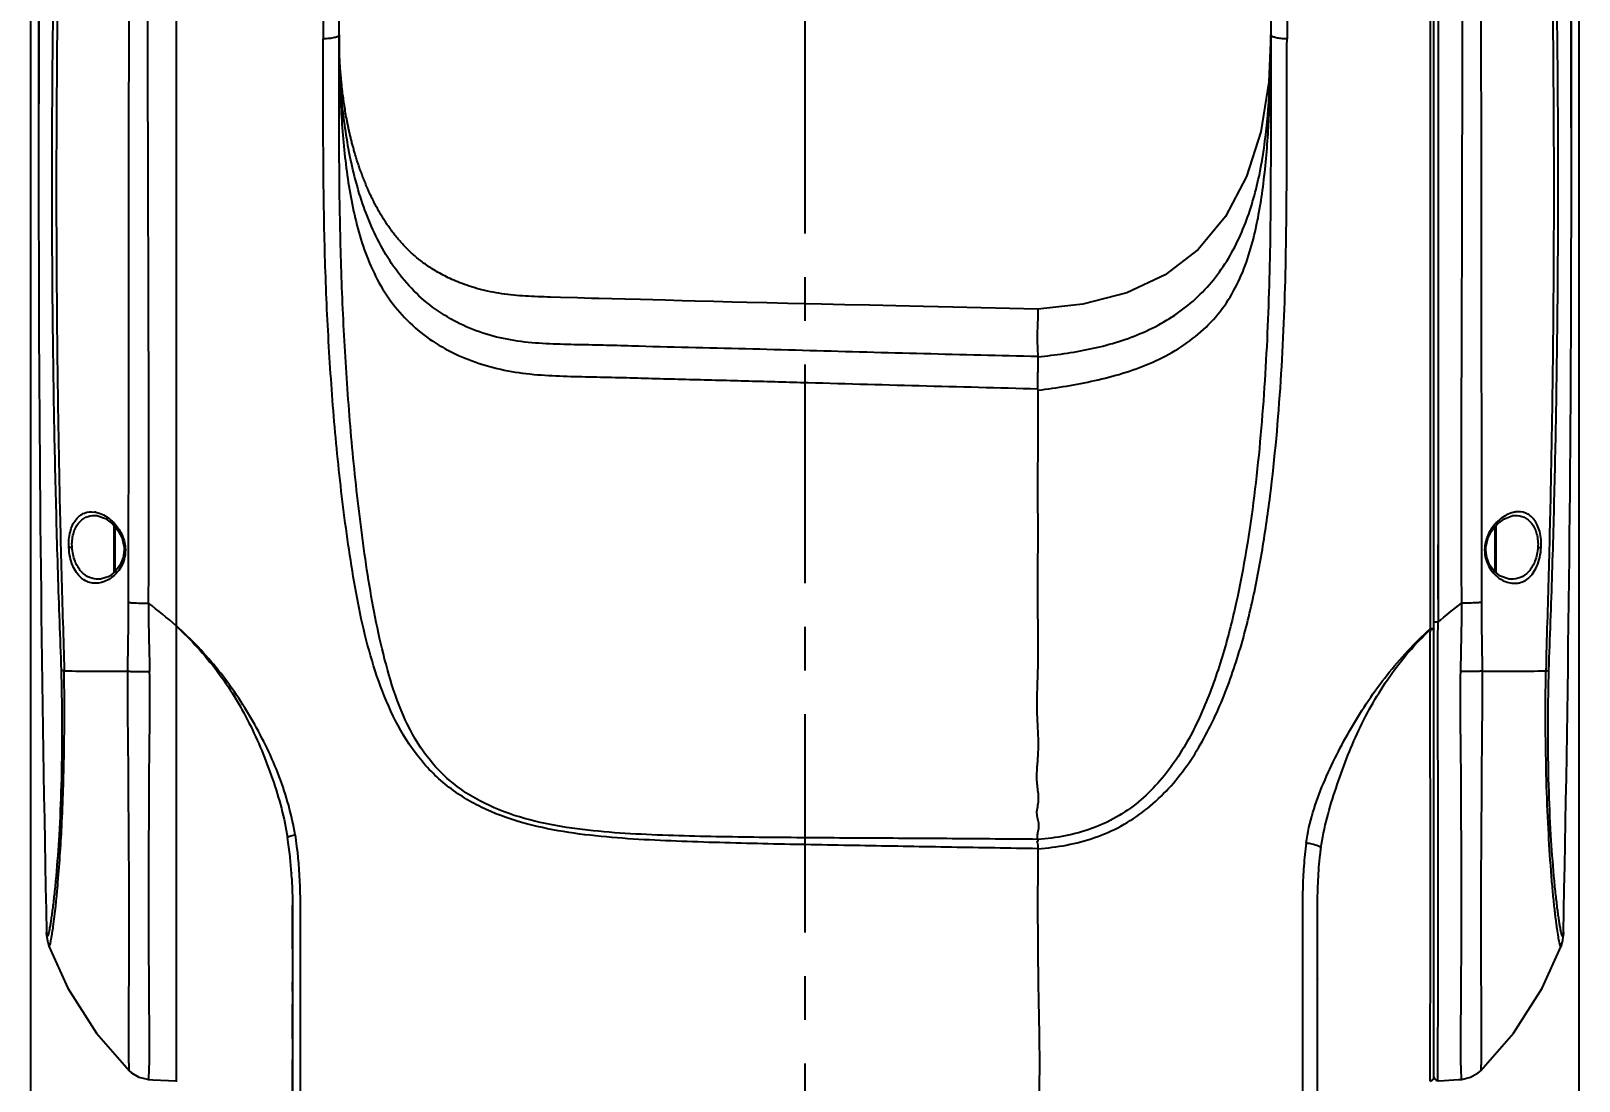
# Model space of a CAD drawing. Header units: millimetres. Extents: x 5828 to 6704, y 123 to 421.
# Drawn here: x 6474.89 to 6488.18, y 256.64 to 265.66 of the extents above; entities that cross this region are included whole.
import ezdxf

# ---------------------------------------------------------------- set-up
doc = ezdxf.new("R2010")
doc.units = ezdxf.units.MM
doc.linetypes.add('CENTER', pattern=[0.6, 0.375, -0.075, 0.075, -0.075])
for name, color, linetype in [('中心线', 7, 'Continuous'), ('外形图', 7, 'Continuous'), ('尺寸标注', 7, 'Continuous')]:
    doc.layers.add(name, color=color, linetype=linetype)
doc.styles.add('微软雅黑', font='msyh.ttc', dxfattribs={"height": 1.5})
doc.dimstyles.new('尺寸标注_1_15比例', dxfattribs={"dimtxt": 1.5, "dimasz": 1.25, "dimexe": 0.5, "dimexo": 0.4, "dimgap": 0.5, "dimtad": 1, "dimdec": 1, "dimlfac": 15, "dimdsep": 46, "dimtxsty": '微软雅黑', "dimcen": 0.09, "dimadec": 0, "dimazin": 0, "dimtp": 0.01, "dimtm": 0.01, "dimtfac": 1, "dimtdec": 1, "dimtofl": 0, "dimtmove": 0, "dimatfit": 3, "dimfxl": 1, "dimtolj": 1, "dimarcsym": 0})

# ---------------------------------------------------------------- blocks, each defined once
blk = doc.blocks.new('*D945')
at = {"layer": 'Defpoints', "color": 0}
for p in [(6488.113, 277.925), (6474.954, 264.152), (6488.113, 263.972)]:
    blk.add_point(p, dxfattribs=at)
at = {"layer": '尺寸标注', "color": 0, "lineweight": -2}
for p, q in [((6474.954, 264.552), (6474.954, 278.425)), ((6488.113, 264.372), (6488.113, 278.425)), ((6476.204, 277.925), (6486.863, 277.925))]:
    blk.add_line(p, q, dxfattribs=at)
at = {"layer": '尺寸标注', "color": 0}
for points in [[(6476.204, 278.133), (6476.204, 277.717), (6474.954, 277.925)], [(6486.863, 277.717), (6486.863, 278.133), (6488.113, 277.925)]]:
    blk.add_solid(points, dxfattribs=at)
at = {"layer": '尺寸标注', "color": 0, "insert": (6481.533, 279.204), "char_height": 1.5, "attachment_point": 5, "style": '微软雅黑'}
blk.add_mtext('\\A1;197.4', dxfattribs=at)
blk = doc.blocks.new('*D946')
at = {"layer": 'Defpoints', "color": 0}
for p in [(6488.179, 282.899), (6474.888, 252.317), (6488.179, 252.309)]:
    blk.add_point(p, dxfattribs=at)
at = {"layer": '尺寸标注', "color": 0, "lineweight": -2}
for p, q in [((6474.888, 252.717), (6474.888, 283.399)), ((6488.179, 252.709), (6488.179, 283.399)), ((6476.138, 282.899), (6486.929, 282.899))]:
    blk.add_line(p, q, dxfattribs=at)
at = {"layer": '尺寸标注', "color": 0}
for points in [[(6476.138, 283.108), (6476.138, 282.691), (6474.888, 282.899)], [(6486.929, 282.691), (6486.929, 283.108), (6488.179, 282.899)]]:
    blk.add_solid(points, dxfattribs=at)
at = {"layer": '尺寸标注', "color": 0, "insert": (6481.533, 284.178), "char_height": 1.5, "attachment_point": 5, "style": '微软雅黑'}
blk.add_mtext('\\A1;\\A1;199.3', dxfattribs=at)

msp = doc.modelspace()

# ---------------------------------------------------------------- linework, layer by layer
at = {"layer": '中心线', "linetype": 'CENTER', "ltscale": 5}
msp.add_line((6481.5333, 227.9185), (6481.5333, 276.2922), dxfattribs=at)
at = {"layer": '外形图'}
for p, q in [((6486.9011, 273.3031), (6486.9011, 260.5257)), ((6486.9333, 260.5845), (6486.9333, 273.2686)), ((6486.9678, 273.3007), (6486.968, 260.5831)), ((6476.1333, 268.921), (6476.1332, 260.551)), ((6476.1333, 268.3198), (6476.1333, 260.5512)), ((6485.6714, 267.8217), (6485.6714, 265.5901)), ((6477.3972, 267.7389), (6477.3971, 265.5906)), ((6477.5333, 265.624), (6477.5333, 266.7233)), ((6485.5333, 266.7466), (6485.5332, 265.6083)), ((6486.9678, 266.6856), (6486.9678, 262.7898)), ((6477.5333, 265.624), (6477.5332, 265.6038)), ((6477.5333, 265.624), (6477.5333, 265.6038)), ((6477.5333, 265.6081), (6477.5333, 265.6183)), ((6477.5333, 265.5945), (6477.5333, 265.6081)), ((6477.5335, 265.5802), (6477.5333, 265.5945)), ((6477.5336, 265.5668), (6477.5335, 265.5802)), ((6477.5338, 265.5544), (6477.5336, 265.5668)), ((6477.5341, 265.5402), (6477.5338, 265.5544)), ((6485.5332, 265.6194), (6485.5332, 265.624)), ((6485.5332, 265.615), (6485.5332, 265.6194)), ((6485.5332, 265.6113), (6485.5332, 265.615)), ((6485.5332, 265.6107), (6485.5332, 265.6113)), ((6485.5332, 265.6083), (6485.5332, 265.6107)), ((6477.5344, 265.5244), (6477.5341, 265.5402)), ((6477.5347, 265.5133), (6477.5344, 265.5244)), ((6477.535, 265.5018), (6477.5347, 265.5133)), ((6477.5354, 265.4899), (6477.535, 265.5018)), ((6477.5358, 265.4776), (6477.5354, 265.4899)), ((6477.5362, 265.4651), (6477.5358, 265.4776)), ((6477.5367, 265.4522), (6477.5362, 265.4651)), ((6477.5373, 265.4391), (6477.5367, 265.4522)), ((6477.5379, 265.4258), (6477.5373, 265.4391)), ((6477.5386, 265.4124), (6477.5379, 265.4258)), ((6477.5393, 265.3988), (6477.5386, 265.4124)), ((6477.5401, 265.385), (6477.5393, 265.3988)), ((6477.5409, 265.371), (6477.5401, 265.385)), ((6477.5418, 265.3569), (6477.5409, 265.371)), ((6477.5427, 265.3427), (6477.5418, 265.3569)), ((6477.5437, 265.3283), (6477.5427, 265.3427)), ((6477.5448, 265.3138), (6477.5437, 265.3283)), ((6477.5459, 265.2992), (6477.5448, 265.3138)), ((6477.5471, 265.2845), (6477.5459, 265.2992)), ((6477.5484, 265.2696), (6477.5471, 265.2845)), ((6477.5497, 265.2547), (6477.5484, 265.2696)), ((6477.5511, 265.2397), (6477.5497, 265.2547)), ((6477.5526, 265.2247), (6477.5511, 265.2397)), ((6477.5541, 265.2096), (6477.5526, 265.2247)), ((6477.5557, 265.1944), (6477.5541, 265.2096)), ((6477.5573, 265.1792), (6477.5557, 265.1944)), ((6477.5617, 265.141), (6477.5599, 265.1563)), ((6477.5636, 265.1256), (6477.5617, 265.141)), ((6477.5656, 265.1102), (6477.5636, 265.1256)), ((6477.5676, 265.0948), (6477.5656, 265.1102)), ((6477.5697, 265.0792), (6477.5676, 265.0948)), ((6477.5719, 265.0637), (6477.5697, 265.0792)), ((6477.5741, 265.048), (6477.5719, 265.0637)), ((6477.5765, 265.0323), (6477.5741, 265.048)), ((6477.5789, 265.0166), (6477.5765, 265.0323)), ((6477.5814, 265.0007), (6477.5789, 265.0166)), ((6477.584, 264.9848), (6477.5814, 265.0007)), ((6477.5867, 264.9688), (6477.584, 264.9848)), ((6477.5894, 264.9526), (6477.5867, 264.9688)), ((6477.5923, 264.9365), (6477.5894, 264.9526)), ((6477.5953, 264.9202), (6477.5923, 264.9365)), ((6479.4339, 263.3697), (6479.349, 263.3721)), ((6479.5798, 263.3655), (6479.4339, 263.3697)), ((6479.6398, 263.3638), (6479.5798, 263.3655)), ((6479.7008, 263.3621), (6479.6398, 263.3638)), ((6479.7628, 263.3605), (6479.7008, 263.3621)), ((6479.9877, 263.3546), (6479.7628, 263.3605)), ((6480.122, 263.351), (6479.9877, 263.3546)), ((6480.5909, 263.3385), (6480.478, 263.3415)), ((6480.7465, 263.3345), (6480.5909, 263.3385)), ((6480.908, 263.3304), (6480.7465, 263.3345)), ((6481.0333, 263.3273), (6480.908, 263.3304)), ((6481.2064, 263.3231), (6481.0333, 263.3273)), ((6481.387, 263.3187), (6481.2064, 263.3231)), ((6481.6735, 263.312), (6481.387, 263.3187)), ((6481.876, 263.3073), (6481.6735, 263.312)), ((6482.089, 263.3024), (6481.876, 263.3073)), ((6482.3137, 263.2972), (6482.089, 263.3024)), ((6482.5512, 263.2919), (6482.3137, 263.2972)), ((6482.8032, 263.2862), (6482.5512, 263.2919)), ((6483.5325, 263.2699), (6482.8032, 263.2862)), ((6483.5325, 263.2699), (6483.5325, 263.2699)), ((6475.5272, 261.4711), (6475.5894, 261.4245)), ((6475.5999, 261.4118), (6475.5999, 261.0081)), ((6475.6066, 261.4037), (6475.6066, 261.0133)), ((6487.4277, 261.3643), (6487.475, 261.4224)), ((6487.4599, 261.0136), (6487.4599, 261.4039)), ((6487.4666, 261.0083), (6487.4666, 261.4121)), ((6475.2408, 261.224), (6475.213, 261.2225)), ((6475.6877, 261.2216), (6475.6975, 261.2223)), ((6487.3788, 261.2216), (6487.369, 261.2223)), ((6487.8257, 261.224), (6487.8535, 261.2225)), ((6487.5055, 260.9773), (6487.4508, 261.0208)), ((6486.9011, 260.5257), (6486.9021, 260.519)), ((6486.9333, 260.5501), (6486.9333, 260.5845)), ((6486.9333, 256.6767), (6486.9333, 260.5277)), ((6486.9333, 257.0411), (6486.9333, 260.5181)), ((6476.1333, 259.2929), (6476.1333, 256.6365)), ((6477.1238, 258.4334), (6477.1239, 258.4315)), ((6477.1241, 258.4286), (6477.1238, 258.4334)), ((6477.1239, 258.4315), (6477.1241, 258.4286)), ((6475.0218, 257.9193), (6475.0218, 257.9195)), ((6488.0447, 257.9194), (6488.0447, 257.9193)), ((6475.0419, 257.8001), (6475.042, 257.8)), ((6486.9333, 257.1176), (6486.9334, 257.7729)), ((6488.0248, 257.8001), (6488.0247, 257.7999)), ((6477.1333, 257.4143), (6477.1333, 257.4946)), ((6485.9332, 257.5203), (6485.9332, 257.517)), ((6485.9332, 257.2244), (6485.9332, 257.517)), ((6477.1332, 257.0052), (6477.1333, 257.3034)), ((6485.9332, 257.1907), (6485.9332, 257.2244)), ((6485.9332, 256.9579), (6485.9332, 257.1907)), ((6477.1332, 257.0258), (6477.1333, 257.1613)), ((6486.9333, 256.678), (6486.9333, 257.0411)), ((6477.1332, 256.6685), (6477.1332, 256.8271)), ((6485.9333, 256.861), (6485.9333, 256.8643)), ((6475.7295, 256.7346), (6475.7295, 256.7341)), ((6475.7298, 256.7344), (6475.7298, 256.7343)), ((6486.9012, 256.6434), (6486.9007, 256.6844))]:
    msp.add_line(p, q, dxfattribs=at)
for points in [[(6485.5333, 265.624), (6485.5147, 265.22), (6485.4464, 264.7922), (6485.3243, 264.4084), (6485.1428, 264.0651), (6484.9077, 263.7816), (6484.6253, 263.5649), (6484.2967, 263.4105), (6483.9197, 263.3129), (6483.5325, 263.2698)], [(6477.5599, 265.1563), (6477.5582, 265.1715), (6477.5573, 265.1792)], [(6479.349, 263.3721), (6479.3211, 263.373), (6479.2935, 263.3738), (6479.2661, 263.3748), (6479.2389, 263.3758), (6479.2119, 263.3769), (6479.1853, 263.3781), (6479.1589, 263.3795), (6479.1329, 263.3811), (6479.1072, 263.3828), (6479.0817, 263.3847), (6479.0563, 263.3869), (6479.0311, 263.3893), (6479.0059, 263.3919), (6478.9809, 263.3949), (6478.9559, 263.3982), (6478.9309, 263.4017), (6478.906, 263.4057), (6478.8812, 263.4099), (6478.8565, 263.4144), (6478.832, 263.4193), (6478.8077, 263.4245), (6478.7837, 263.43), (6478.76, 263.4358), (6478.7367, 263.4418), (6478.714, 263.448), (6478.6918, 263.4545), (6478.6702, 263.4611), (6478.6492, 263.4678), (6478.6288, 263.4747), (6478.609, 263.4816), (6478.5898, 263.4887), (6478.5711, 263.4958), (6478.553, 263.503), (6478.5354, 263.5102), (6478.5184, 263.5175), (6478.5018, 263.5248), (6478.4858, 263.5322), (6478.4701, 263.5395), (6478.4549, 263.547), (6478.44, 263.5544), (6478.4255, 263.5619), (6478.4114, 263.5694), (6478.3976, 263.577), (6478.3841, 263.5846), (6478.3709, 263.5922), (6478.3579, 263.5999), (6478.3453, 263.6076), (6478.3329, 263.6153), (6478.3207, 263.6231), (6478.3089, 263.6308), (6478.2972, 263.6387), (6478.2858, 263.6465), (6478.2746, 263.6544), (6478.2636, 263.6623), (6478.2528, 263.6702), (6478.2422, 263.6782), (6478.2318, 263.6862), (6478.2216, 263.6942), (6478.2116, 263.7023), (6478.2018, 263.7104), (6478.1921, 263.7185), (6478.1826, 263.7267), (6478.1732, 263.7348), (6478.164, 263.7431), (6478.155, 263.7513), (6478.146, 263.7596), (6478.1372, 263.7679), (6478.1286, 263.7762), (6478.1201, 263.7846), (6478.1117, 263.793), (6478.1034, 263.8015), (6478.0952, 263.8099), (6478.0872, 263.8184), (6478.0793, 263.827), (6478.0715, 263.8355), (6478.0638, 263.8441), (6478.0562, 263.8527), (6478.0487, 263.8613), (6478.0413, 263.87), (6478.034, 263.8786), (6478.0268, 263.8873), (6478.0197, 263.8961), (6478.0127, 263.9048), (6478.0058, 263.9136), (6477.999, 263.9224), (6477.9923, 263.9312), (6477.9856, 263.9401), (6477.979, 263.9489), (6477.9725, 263.9578), (6477.9661, 263.9668), (6477.9598, 263.9757), (6477.9535, 263.9847), (6477.9473, 263.9937), (6477.9412, 264.0028), (6477.9351, 264.0119), (6477.9291, 264.021), (6477.9232, 264.0301), (6477.9174, 264.0393), (6477.9116, 264.0485), (6477.9058, 264.0577), (6477.9001, 264.067), (6477.8945, 264.0763), (6477.889, 264.0856), (6477.8835, 264.0949), (6477.878, 264.1043), (6477.8727, 264.1137), (6477.8673, 264.1232), (6477.8621, 264.1327), (6477.8568, 264.1422), (6477.8517, 264.1517), (6477.8466, 264.1613), (6477.8415, 264.1709), (6477.8365, 264.1805), (6477.8315, 264.1902), (6477.8266, 264.2), (6477.8217, 264.2097), (6477.8169, 264.2195), (6477.8121, 264.2294), (6477.8074, 264.2393), (6477.8027, 264.2492), (6477.7981, 264.2591), (6477.7935, 264.2691), (6477.7889, 264.2791), (6477.7845, 264.2891), (6477.78, 264.2992), (6477.7756, 264.3092), (6477.7713, 264.3193), (6477.767, 264.3294), (6477.7628, 264.3395), (6477.7586, 264.3496), (6477.7545, 264.3597), (6477.7504, 264.3698), (6477.7464, 264.3799), (6477.7424, 264.3901), (6477.7385, 264.4002), (6477.7347, 264.4103), (6477.7309, 264.4204), (6477.7271, 264.4305), (6477.7234, 264.4405), (6477.7198, 264.4506), (6477.7162, 264.4606), (6477.7127, 264.4707), (6477.7092, 264.4806), (6477.7058, 264.4906), (6477.7024, 264.5005), (6477.6991, 264.5104), (6477.6959, 264.5203), (6477.6927, 264.5301), (6477.6895, 264.5399), (6477.6865, 264.5496), (6477.6834, 264.5593), (6477.6804, 264.5689), (6477.6775, 264.5785), (6477.6746, 264.588), (6477.6718, 264.5975), (6477.6691, 264.6069), (6477.6663, 264.6163), (6477.6637, 264.6256), (6477.6611, 264.6348), (6477.6585, 264.644), (6477.656, 264.6531), (6477.6535, 264.6622), (6477.6511, 264.6713), (6477.6487, 264.6803), (6477.6463, 264.6893), (6477.644, 264.6982), (6477.6417, 264.7071), (6477.6395, 264.716), (6477.6373, 264.7249), (6477.6351, 264.7337), (6477.633, 264.7425), (6477.6309, 264.7512), (6477.6288, 264.76), (6477.6268, 264.7687), (6477.6248, 264.7773), (6477.6228, 264.786), (6477.6209, 264.7946), (6477.619, 264.8031), (6477.6171, 264.8117), (6477.6152, 264.8202), (6477.6134, 264.8287), (6477.6116, 264.8371), (6477.6099, 264.8456), (6477.6081, 264.854), (6477.6064, 264.8623), (6477.6048, 264.8707), (6477.6031, 264.879), (6477.6015, 264.8873), (6477.5999, 264.8955), (6477.5983, 264.9038), (6477.5968, 264.912), (6477.5953, 264.9202)], [(6480.478, 263.3415), (6480.3319, 263.3453), (6480.122, 263.351)], [(6486.9678, 262.7898), (6486.9678, 262.1178), (6486.9678, 261.5268), (6486.9677, 260.972), (6486.968, 260.5831)], [(6475.4375, 261.4981), (6475.4529, 261.4969), (6475.5272, 261.4711)], [(6487.475, 261.4224), (6487.5379, 261.4703), (6487.6116, 261.4966), (6487.629, 261.4981)], [(6475.5894, 261.4245), (6475.6371, 261.3669), (6475.6695, 261.3033), (6475.686, 261.2382), (6475.6877, 261.2216)], [(6487.3788, 261.2216), (6487.3803, 261.2367), (6487.396, 261.3009), (6487.4277, 261.3643)], [(6475.6877, 261.2216), (6475.6884, 261.2002), (6475.6799, 261.1362), (6475.6549, 261.0741), (6475.6139, 261.0189)], [(6487.4508, 261.0208), (6487.4106, 261.0758), (6487.3863, 261.1374), (6487.3781, 261.2008), (6487.3788, 261.2216)], [(6475.6139, 261.0189), (6475.5579, 260.9755), (6475.4855, 260.9514), (6475.4719, 260.9504)], [(6487.5944, 260.9504), (6487.5775, 260.9518), (6487.5055, 260.9773)], [(6486.9334, 257.7729), (6486.9334, 258.257), (6486.9334, 258.8077), (6486.9333, 259.3962), (6486.9333, 259.9583), (6486.9333, 260.5181)], [(6475.0218, 257.9194), (6475.0225, 257.9011), (6475.0242, 257.8771), (6475.0287, 257.8466), (6475.0418, 257.7999)], [(6488.0247, 257.7999), (6488.0278, 257.8085), (6488.0386, 257.8508), (6488.0426, 257.8809), (6488.0442, 257.9052), (6488.0447, 257.9193)], [(6475.0419, 257.8001), (6475.2047, 257.4402), (6475.4517, 257.0535), (6475.7298, 256.7343)], [(6487.3367, 256.7343), (6487.6146, 257.0533), (6487.8617, 257.4401), (6488.0246, 257.8001)], [(6475.7295, 256.7341), (6475.7509, 256.715), (6475.8152, 256.6769), (6475.8879, 256.6581), (6475.897, 256.6572)], [(6475.8972, 256.6572), (6475.9341, 256.6546), (6476.0693, 256.6472), (6476.1333, 256.6446)], [(6486.9012, 256.6434), (6486.901, 256.6505), (6486.9007, 256.6844)], [(6486.9012, 256.6434), (6486.9152, 256.6471), (6486.9284, 256.6593), (6486.9333, 256.6767)], [(6486.9333, 256.678), (6486.9383, 256.6617), (6486.9518, 256.6495), (6486.968, 256.646)], [(6486.968, 256.646), (6487.0204, 256.6483), (6487.1436, 256.6553), (6487.1693, 256.6572)], [(6487.1693, 256.6572), (6487.2476, 256.6754), (6487.3126, 256.7126), (6487.337, 256.7341)]]:
    msp.add_lwpolyline(points, dxfattribs=at)
for centre, radius, start, end in [((6782.3086, 264.3977), 307.3551, 178.883913, 181.207801), ((6180.7599, 264.3978), 307.353, 358.792188, 1.049241), ((6476.0101, 265.6132), 9.5232, 358.23881, 359.97044), ((6469.3161, 265.6148), 16.2172, 358.95998, 359.97696), ((6475.4042, 261.3212), 0.2087, 78.53337, 82.10021), ((6475.3313, 261.1785), 0.3712, 45.63388, 46.68868), ((6475.3305, 261.1777), 0.3723, 43.45147, 45.63338), ((6487.7358, 261.1782), 0.3718, 134.26237, 136.59493), ((6487.7343, 261.1797), 0.3696, 133.30051, 134.26108), ((6487.6624, 261.3213), 0.2086, 97.76905, 101.46963), ((6486.9, 261.0608), 0.5351, 270.12185, 270.76094), ((6486.9001, 260.861), 0.3421, 270.32466, 271.70933), ((6479.5107, 260.5289), 7.4226, 359.91661, 0.16357), ((6476.2769, 425.1826), 165.0226, 269.616526, 269.805174), ((6486.7865, 426.2528), 166.0928, 270.194621, 270.382086), ((6473.3828, 258.1741), 3.75, 6.05983, 8.56797), ((6473.4401, 258.1794), 3.6924, 3.94371, 6.07095), ((6473.5811, 258.1896), 3.5511, 3.10265, 3.85894), ((6466.7875, 258.067), 10.3461, 0.30185, 0.4839)]:
    msp.add_arc(centre, radius, start, end, dxfattribs=at)
for points, knots in [([(6475.7255, 273.1518), (6475.7246, 272.893), (6475.7235, 272.4162), (6475.7235, 271.6798), (6475.7222, 271.0619), (6475.7207, 270.5179), (6475.7209, 270.0875), (6475.7228, 269.652), (6475.7203, 269.2182), (6475.7209, 268.7931), (6475.7218, 268.3814), (6475.7218, 267.9803), (6475.7235, 267.582), (6475.7264, 267.1791), (6475.7249, 266.6302), (6475.7274, 265.9331), (6475.7265, 265.0862), (6475.7259, 264.2289), (6475.7236, 263.3646), (6475.7249, 262.2047), (6475.7231, 261.3332), (6475.7238, 260.7515)], [0, 0, 0, 0, 0.062606, 0.1153617, 0.17816, 0.2120876, 0.2469804, 0.2822873, 0.3174389, 0.3519336, 0.3851349, 0.4170398, 0.4489571, 0.4815058, 0.5145167, 0.5817491, 0.6501636, 0.7193927, 0.7891537, 0.8592694, 1, 1, 1, 1]), ([(6487.3427, 260.7515), (6487.3429, 261.3331), (6487.3432, 262.493), (6487.3409, 264.2218), (6487.3386, 265.9178), (6487.3424, 267.2995), (6487.3443, 268.2498), (6487.3465, 268.7936), (6487.3457, 269.2189), (6487.3439, 269.6527), (6487.3455, 270.0882), (6487.3459, 270.5186), (6487.3443, 271.0625), (6487.343, 271.6802), (6487.343, 272.4164), (6487.3419, 272.8931), (6487.341, 273.1518)], [0, 0, 0, 0, 0.1407166, 0.2805941, 0.4182451, 0.5510493, 0.6148647, 0.6481462, 0.682599, 0.717775, 0.7530833, 0.7879708, 0.8218913, 0.8846688, 0.9374107, 1, 1, 1, 1]), ([(6475.0862, 272.3315), (6475.0872, 272.2862), (6475.0923, 272.1752), (6475.1093, 271.8792), (6475.1406, 271.3885), (6475.1775, 270.6922), (6475.1976, 270.0416), (6475.2008, 269.4944), (6475.1962, 269.0872), (6475.1824, 268.6907), (6475.1662, 268.3015), (6475.1559, 267.913), (6475.1416, 267.3895), (6475.1218, 266.4597), (6475.1079, 265.3884), (6475.1044, 264.3066), (6475.107, 263.4853), (6475.1152, 262.659), (6475.1265, 261.9679), (6475.1387, 261.4135), (6475.1489, 260.997), (6475.1613, 260.5804), (6475.1708, 260.3026), (6475.1724, 260.1637)], [0, 0, 0, 0, 0.0111679, 0.0273766, 0.0730808, 0.1323478, 0.1992135, 0.2334778, 0.2672011, 0.2995925, 0.3312337, 0.3632217, 0.3953648, 0.4603143, 0.5924146, 0.659416, 0.7269278, 0.7948503, 0.863077, 0.8972741, 0.9315061, 0.9657625, 1, 1, 1, 1]), ([(6487.9802, 272.3315), (6487.9792, 272.2862), (6487.9742, 272.1752), (6487.9571, 271.8792), (6487.9259, 271.3885), (6487.889, 270.6922), (6487.869, 270.0414), (6487.8657, 269.494), (6487.8717, 268.9579), (6487.8966, 268.432), (6487.9107, 267.9121), (6487.925, 267.3887), (6487.9446, 266.459), (6487.9622, 265.114), (6487.9622, 263.7568), (6487.9513, 262.6587), (6487.94, 261.9677), (6487.9278, 261.4135), (6487.9175, 260.997), (6487.905, 260.5804), (6487.8966, 260.3025), (6487.8941, 260.1637)], [0, 0, 0, 0, 0.0111669, 0.0273739, 0.073074, 0.1323384, 0.1992186, 0.2335273, 0.2672548, 0.331331, 0.3632799, 0.3954371, 0.4603743, 0.5924581, 0.7269525, 0.7948671, 0.8630857, 0.8972788, 0.9314979, 0.9657804, 1, 1, 1, 1]), ([(6475.0539, 272.241), (6475.0539, 272.2015), (6475.0583, 272.1017), (6475.0696, 271.9226), (6475.0867, 271.6863), (6475.1165, 271.2754), (6475.1548, 270.6744), (6475.1827, 269.8943), (6475.1812, 269.0908), (6475.1461, 268.4296), (6475.1265, 267.9136), (6475.1084, 267.3928), (6475.0911, 266.7344), (6475.0765, 265.9364), (6475.0682, 265.1292), (6475.0657, 264.3141), (6475.069, 263.4927), (6475.0784, 262.6663), (6475.0914, 261.9751), (6475.1053, 261.4207), (6475.1173, 261.0042), (6475.1314, 260.5876), (6475.1425, 260.3098), (6475.1463, 260.1709)], [0, 0, 0, 0, 0.0098057, 0.0247981, 0.0445848, 0.0686668, 0.1271385, 0.1941742, 0.2625666, 0.3266465, 0.3586311, 0.390851, 0.4561075, 0.5222371, 0.5891266, 0.6566537, 0.7247067, 0.7931808, 0.8619642, 0.896439, 0.9309479, 0.9654811, 1, 1, 1, 1]), ([(6487.9202, 260.1709), (6487.924, 260.3098), (6487.9351, 260.5876), (6487.9492, 261.0042), (6487.9612, 261.4207), (6487.9751, 261.9751), (6487.9881, 262.6663), (6487.9975, 263.4927), (6488.0008, 264.3141), (6487.9983, 265.1292), (6487.99, 265.9364), (6487.9754, 266.7344), (6487.9581, 267.3928), (6487.94, 267.9136), (6487.9204, 268.4296), (6487.8853, 269.0908), (6487.8838, 269.8943), (6487.9117, 270.6744), (6487.95, 271.2754), (6487.9798, 271.6863), (6487.9969, 271.9226), (6488.0082, 272.1017), (6488.0126, 272.2015), (6488.0126, 272.241)], [0, 0, 0, 0, 0.0345185, 0.0690519, 0.1035609, 0.1380357, 0.2068193, 0.2752935, 0.3433466, 0.4108739, 0.4777628, 0.5438917, 0.6091491, 0.6413666, 0.673359, 0.7374336, 0.8058258, 0.8728615, 0.9313331, 0.9554152, 0.9752019, 0.9901943, 1, 1, 1, 1]), ([(6475.8979, 260.7444), (6475.8996, 261.2547), (6475.9016, 263.2657), (6475.8868, 265.2767), (6475.8937, 266.7774)], [0, 0, 0, 0, 0.2537187, 1, 1, 1, 1]), ([(6487.1729, 266.7775), (6487.1746, 266.5345), (6487.1752, 266.0444), (6487.1753, 265.304), (6487.1731, 264.5543), (6487.172, 263.7981), (6487.1694, 263.0377), (6487.1655, 262.0194), (6487.1672, 261.2547), (6487.1686, 260.7444)], [0, 0, 0, 0, 0.1207969, 0.2437272, 0.3681609, 0.4936103, 0.6197302, 0.7462783, 1, 1, 1, 1]), ([(6483.5332, 258.6374), (6483.2862, 258.6418), (6482.7921, 258.6502), (6482.0508, 258.663), (6481.3095, 258.6763), (6480.6917, 258.6914), (6480.1977, 258.7111), (6479.8278, 258.7352), (6479.4595, 258.7788), (6479.0965, 258.8549), (6478.7479, 258.9826), (6478.4326, 259.1808), (6478.1772, 259.4522), (6477.9894, 259.7728), (6477.8521, 260.1175), (6477.7511, 260.4743), (6477.6759, 260.837), (6477.598, 261.324), (6477.5218, 261.9352), (6477.4604, 262.6708), (6477.4199, 263.4056), (6477.4003, 264.1382), (6477.3967, 264.8661), (6477.3971, 265.3496), (6477.3971, 265.5902)], [0, 0, 0, 0, 0.0628027, 0.1256196, 0.1884456, 0.2512749, 0.2826892, 0.3141001, 0.3455001, 0.3768701, 0.4081788, 0.4394061, 0.4706165, 0.501914, 0.5333061, 0.5647085, 0.5960611, 0.6274024, 0.6900415, 0.752589, 0.8149779, 0.8770995, 0.9388372, 1, 1, 1, 1]), ([(6477.5333, 265.624), (6477.5333, 265.6184), (6477.5235, 265.6104), (6477.5093, 265.6044), (6477.4845, 265.597), (6477.4467, 265.5916), (6477.4144, 265.5901), (6477.3971, 265.5902)], [0, 0, 0, 0, 0.1152165, 0.2113054, 0.333467, 0.6421356, 1, 1, 1, 1]), ([(6483.5335, 258.7178), (6483.288, 258.72), (6482.797, 258.7239), (6482.0604, 258.7281), (6481.3238, 258.7327), (6480.7099, 258.7402), (6480.219, 258.7554), (6479.8511, 258.7756), (6479.4848, 258.8154), (6479.1235, 258.8887), (6478.7765, 259.0147), (6478.4653, 259.216), (6478.2222, 259.4958), (6478.0563, 259.8252), (6477.9433, 260.1753), (6477.8591, 260.5337), (6477.7923, 260.8958), (6477.7385, 261.2599), (6477.693, 261.6249), (6477.6408, 262.112), (6477.5931, 262.7217), (6477.5546, 263.4526), (6477.5364, 264.181), (6477.5329, 264.9045), (6477.5331, 265.3849), (6477.5332, 265.624)], [0, 0, 0, 0, 0.0627976, 0.1256033, 0.1884125, 0.2512211, 0.2826259, 0.3140368, 0.3454314, 0.3767962, 0.4081243, 0.439348, 0.4705045, 0.5017187, 0.5330426, 0.5644392, 0.595828, 0.6271994, 0.6585611, 0.6899021, 0.7525099, 0.814948, 0.877106, 0.9388529, 1, 1, 1, 1]), ([(6483.5322, 262.862), (6483.2059, 262.8703), (6482.5531, 262.8853), (6481.7371, 262.9076), (6481.0845, 262.927), (6480.5949, 262.9383), (6480.1869, 262.9479), (6479.8605, 262.9579), (6479.6157, 262.9633), (6479.371, 262.9678), (6479.1265, 262.9828), (6478.8846, 263.0244), (6478.5745, 263.1252), (6478.2232, 263.3428), (6477.9171, 263.7278), (6477.7218, 264.173), (6477.6054, 264.6427), (6477.5452, 265.1217), (6477.5336, 265.4432), (6477.5332, 265.6038)], [0, 0, 0, 0, 0.1256536, 0.2513069, 0.3141337, 0.3769604, 0.4397872, 0.4712006, 0.5026141, 0.5340276, 0.5654236, 0.5968076, 0.628199, 0.6905366, 0.7525451, 0.8144831, 0.8763401, 0.9381758, 1, 1, 1, 1]), ([(6477.5333, 265.6082), (6477.5334, 265.441), (6477.5393, 265.1065), (6477.5678, 264.6891), (6477.6105, 264.3576), (6477.6693, 264.0301), (6477.7631, 263.7086), (6477.9176, 263.4137), (6478.0691, 263.2138), (6478.2554, 263.0436), (6478.4702, 262.9083), (6478.7046, 262.8085), (6478.9508, 262.7409), (6479.2037, 262.7059), (6479.4582, 262.6933), (6479.713, 262.6883), (6479.9677, 262.6825), (6480.2223, 262.6749), (6480.5619, 262.666), (6480.9864, 262.6552), (6481.6655, 262.636), (6482.5144, 262.6125), (6483.1935, 262.5951), (6483.5331, 262.5862)], [0, 0, 0, 0, 0.0619695, 0.123909, 0.1548508, 0.1857489, 0.2472098, 0.2778812, 0.3086498, 0.3396463, 0.3708524, 0.4022353, 0.4336933, 0.4651493, 0.4966182, 0.528079, 0.55954, 0.5910021, 0.6224634, 0.6853864, 0.7483093, 0.8741549, 1, 1, 1, 1]), ([(6483.5332, 258.637), (6483.6978, 258.6497), (6483.9452, 258.6932), (6484.2486, 258.8259), (6484.5245, 259.007), (6484.8085, 259.3125), (6485.0533, 259.7448), (6485.2328, 260.2085), (6485.3638, 260.6882), (6485.4583, 261.1758), (6485.5537, 261.83), (6485.6258, 262.652), (6485.6663, 263.6375), (6485.6702, 264.6167), (6485.6712, 265.2669), (6485.6714, 265.5901)], [0, 0, 0, 0, 0.0627706, 0.0941021, 0.1253713, 0.1877138, 0.2503807, 0.3133464, 0.3763346, 0.4392336, 0.5021121, 0.6276587, 0.7527697, 0.8770723, 1, 1, 1, 1]), ([(6485.6714, 265.5901), (6485.6547, 265.59), (6485.6235, 265.5911), (6485.5814, 265.5971), (6485.5519, 265.6053), (6485.5356, 265.6154), (6485.5337, 265.6212)], [0, 0, 0, 0, 0.3451853, 0.6487978, 0.8726714, 1, 1, 1, 1]), ([(6483.5335, 262.8611), (6483.6835, 262.8751), (6483.9822, 262.9169), (6484.4178, 263.0422), (6484.7485, 263.23), (6484.9704, 263.4328), (6485.1585, 263.666), (6485.3283, 264.0019), (6485.4461, 264.4336), (6485.5075, 264.8755), (6485.5241, 265.1722), (6485.5288, 265.3205)], [0, 0, 0, 0, 0.1260799, 0.2519022, 0.3773339, 0.4400371, 0.502633, 0.6272146, 0.751515, 0.8757692, 1, 1, 1, 1]), ([(6485.533, 265.3204), (6485.5326, 265.0138), (6485.532, 264.5528), (6485.5283, 263.9367), (6485.5157, 263.316), (6485.4796, 262.5381), (6485.393, 261.6058), (6485.2647, 260.8335), (6485.1047, 260.228), (6484.9424, 259.7876), (6484.7213, 259.3749), (6484.4632, 259.0787), (6484.2074, 258.9013), (6483.9229, 258.7718), (6483.6891, 258.7288), (6483.5335, 258.7178)], [0, 0, 0, 0, 0.1233148, 0.185447, 0.2478086, 0.373005, 0.4985819, 0.6242965, 0.6873426, 0.7502451, 0.8127143, 0.8748228, 0.9059799, 0.9372731, 1, 1, 1, 1]), ([(6483.5348, 262.573), (6483.698, 262.5946), (6484.0228, 262.6466), (6484.4972, 262.7826), (6484.8555, 262.9907), (6485.0842, 263.2215), (6485.2647, 263.4886), (6485.3966, 263.8732), (6485.4757, 264.3502), (6485.5165, 264.8344), (6485.5276, 265.1584), (6485.5306, 265.3205)], [0, 0, 0, 0, 0.1268466, 0.2533609, 0.3786993, 0.440818, 0.5025134, 0.6256947, 0.7501579, 0.8750454, 1, 1, 1, 1]), ([(6483.5325, 263.2699), (6483.5326, 263.2699), (6483.5324, 263.2689), (6483.5327, 263.2678), (6483.5326, 263.2653), (6483.5328, 263.2605), (6483.5329, 263.2522), (6483.533, 263.2397), (6483.5328, 263.224), (6483.5324, 263.2052), (6483.5316, 263.1835), (6483.53, 263.1488), (6483.528, 263.0985), (6483.5268, 263.0297), (6483.5281, 262.9496), (6483.5306, 262.8925), (6483.5322, 262.862)], [0, 0, 0, 0, 0.0011818, 0.0046507, 0.0103687, 0.0182966, 0.0406237, 0.0712938, 0.1099115, 0.1560798, 0.2094487, 0.2698453, 0.4112094, 0.5796479, 0.775606, 1, 1, 1, 1]), ([(6483.5332, 262.5839), (6483.5324, 262.5913), (6483.5331, 262.6063), (6483.5332, 262.6283), (6483.533, 262.65), (6483.5333, 262.6779), (6483.5335, 262.7111), (6483.5338, 262.7486), (6483.5341, 262.7828), (6483.534, 262.813), (6483.5336, 262.8386), (6483.5346, 262.8543), (6483.5335, 262.8611)], [0, 0, 0, 0, 0.0810783, 0.1609889, 0.2392852, 0.3158104, 0.4622885, 0.5983817, 0.7221528, 0.8315644, 0.9248089, 1, 1, 1, 1]), ([(6483.5335, 258.7178), (6483.528, 258.7294), (6483.5276, 258.7584), (6483.5392, 258.7989), (6483.5435, 258.8457), (6483.5321, 258.8933), (6483.5206, 258.9443), (6483.5319, 258.9975), (6483.5392, 259.0521), (6483.5377, 259.1089), (6483.5295, 259.1659), (6483.5218, 259.244), (6483.5267, 259.3433), (6483.5383, 259.4626), (6483.5388, 259.5834), (6483.5311, 259.7042), (6483.5262, 259.8256), (6483.5263, 259.9476), (6483.5317, 260.1111), (6483.5383, 260.3165), (6483.5342, 260.5642), (6483.5313, 260.8131), (6483.5332, 261.0629), (6483.5342, 261.3135), (6483.5335, 261.5646), (6483.5332, 261.8162), (6483.5343, 262.1523), (6483.5346, 262.4046), (6483.5348, 262.573)], [0, 0, 0, 0, 0.0099379, 0.0211589, 0.0330789, 0.0457957, 0.0591352, 0.073057, 0.0874154, 0.1020621, 0.1170008, 0.1321569, 0.1629339, 0.194079, 0.225322, 0.2566777, 0.2881451, 0.319741, 0.3514698, 0.4152676, 0.4794529, 0.5439654, 0.6087298, 0.6736603, 0.7387187, 0.8038945, 0.8691756, 1, 1, 1, 1]), ([(6483.5349, 262.5729), (6483.535, 262.5743), (6483.5353, 262.5772), (6483.533, 262.5805), (6483.5333, 262.5829), (6483.5332, 262.5839)], [0, 0, 0, 0, 0.3755619, 0.7489754, 1, 1, 1, 1]), ([(6475.213, 261.2225), (6475.2105, 261.2686), (6475.2172, 261.354), (6475.2628, 261.4628), (6475.3425, 261.5269), (6475.4046, 261.5319), (6475.4329, 261.528)], [0, 0, 0, 0, 0.3221958, 0.5886527, 0.8007342, 1, 1, 1, 1]), ([(6475.2408, 261.224), (6475.2385, 261.2632), (6475.2443, 261.3369), (6475.2858, 261.431), (6475.3553, 261.4887), (6475.41, 261.4986), (6475.4359, 261.4982)], [0, 0, 0, 0, 0.3117948, 0.5763108, 0.7949005, 1, 1, 1, 1]), ([(6475.4457, 261.5258), (6475.4578, 261.5234), (6475.5095, 261.5081), (6475.5558, 261.477), (6475.5859, 261.4486)], [0, 0, 0, 0, 0.2293243, 1, 1, 1, 1]), ([(6475.6008, 261.4337), (6475.6264, 261.4067), (6475.6725, 261.3414), (6475.6944, 261.2636), (6475.6975, 261.2223)], [0, 0, 0, 0, 0.4737587, 1, 1, 1, 1]), ([(6487.4657, 261.4336), (6487.4401, 261.4066), (6487.3936, 261.3414), (6487.3727, 261.2635), (6487.3689, 261.2223)], [0, 0, 0, 0, 0.4738554, 1, 1, 1, 1]), ([(6487.6209, 261.5258), (6487.6088, 261.5234), (6487.5571, 261.5082), (6487.5109, 261.4771), (6487.4808, 261.4487)], [0, 0, 0, 0, 0.2293931, 1, 1, 1, 1]), ([(6487.6306, 261.4982), (6487.6565, 261.4986), (6487.7112, 261.4887), (6487.7807, 261.431), (6487.8222, 261.3369), (6487.828, 261.2632), (6487.8257, 261.224)], [0, 0, 0, 0, 0.2050997, 0.4236892, 0.6882059, 1, 1, 1, 1]), ([(6487.8536, 261.2225), (6487.8555, 261.2686), (6487.8511, 261.3363), (6487.8228, 261.4165), (6487.7876, 261.4759), (6487.7244, 261.5267), (6487.6624, 261.5319), (6487.6342, 261.5281)], [0, 0, 0, 0, 0.3216819, 0.4636768, 0.5891842, 0.8010197, 1, 1, 1, 1]), ([(6475.5195, 260.931), (6475.4872, 260.9183), (6475.433, 260.9099), (6475.365, 260.9298), (6475.2986, 260.9732), (6475.235, 261.0735), (6475.2158, 261.1694), (6475.213, 261.2225)], [0, 0, 0, 0, 0.2090315, 0.3120708, 0.4212602, 0.6799129, 1, 1, 1, 1]), ([(6475.4706, 260.9504), (6475.4435, 260.9499), (6475.386, 260.9604), (6475.3109, 261.0168), (6475.2585, 261.1092), (6475.2432, 261.1838), (6475.2408, 261.224)], [0, 0, 0, 0, 0.2068717, 0.4292043, 0.6932292, 1, 1, 1, 1]), ([(6475.6975, 261.2223), (6475.6994, 261.1953), (6475.6961, 261.1421), (6475.664, 261.0502), (6475.6181, 260.9942), (6475.5833, 260.9674)], [0, 0, 0, 0, 0.2807519, 0.5440046, 1, 1, 1, 1]), ([(6487.3689, 261.2223), (6487.3677, 261.196), (6487.3696, 261.1444), (6487.4002, 261.0545), (6487.4437, 260.999), (6487.4772, 260.9719)], [0, 0, 0, 0, 0.2795146, 0.5424217, 1, 1, 1, 1]), ([(6487.5356, 260.9357), (6487.5684, 260.9209), (6487.624, 260.9094), (6487.6948, 260.9268), (6487.764, 260.9686), (6487.815, 261.046), (6487.8445, 261.1397), (6487.8522, 261.1942), (6487.8536, 261.2225)], [0, 0, 0, 0, 0.2114091, 0.3143667, 0.4227124, 0.6790606, 0.8338713, 1, 1, 1, 1]), ([(6487.8257, 261.224), (6487.8233, 261.1838), (6487.808, 261.1092), (6487.7556, 261.0168), (6487.6805, 260.9604), (6487.623, 260.9499), (6487.5959, 260.9504)], [0, 0, 0, 0, 0.3067709, 0.5707954, 0.7931282, 1, 1, 1, 1]), ([(6475.5833, 260.9674), (6475.5782, 260.9635), (6475.5583, 260.9492), (6475.5364, 260.9377), (6475.5195, 260.931)], [0, 0, 0, 0, 0.2602489, 1, 1, 1, 1]), ([(6487.4772, 260.9719), (6487.4818, 260.9682), (6487.5001, 260.9543), (6487.5201, 260.9427), (6487.5356, 260.9357)], [0, 0, 0, 0, 0.2596458, 1, 1, 1, 1]), ([(6475.7237, 260.7515), (6475.7362, 260.7504), (6475.7939, 260.7465), (6475.8517, 260.7454), (6475.8969, 260.7444)], [0, 0, 0, 0, 0.2174256, 1, 1, 1, 1]), ([(6475.8969, 260.7444), (6475.8968, 260.6956), (6475.8969, 260.5735), (6475.9018, 260.3779), (6475.9051, 260.2312), (6475.9065, 260.1578)], [0, 0, 0, 0, 0.2496535, 0.6245519, 1, 1, 1, 1]), ([(6487.1696, 260.7452), (6487.1703, 260.6474), (6487.1669, 260.4515), (6487.1622, 260.2558), (6487.16, 260.1578)], [0, 0, 0, 0, 0.4995092, 1, 1, 1, 1]), ([(6487.3428, 260.7515), (6487.3302, 260.7504), (6487.2722, 260.7464), (6487.2141, 260.7454), (6487.1686, 260.7444)], [0, 0, 0, 0, 0.2174113, 1, 1, 1, 1]), ([(6477.1554, 258.7559), (6477.1425, 258.8416), (6477.1042, 259.0115), (6477.023, 259.2602), (6476.918, 259.5011), (6476.7543, 259.8123), (6476.5077, 260.1788), (6476.2645, 260.4361), (6476.1332, 260.5535)], [0, 0, 0, 0, 0.1235045, 0.2477502, 0.3726011, 0.4978562, 0.7488391, 1, 1, 1, 1]), ([(6476.1334, 260.5511), (6476.1335, 260.4459), (6476.1331, 260.0265), (6476.1334, 259.6072), (6476.1332, 259.2929)], [0, 0, 0, 0, 0.2506653, 1, 1, 1, 1]), ([(6476.1333, 260.5499), (6476.262, 260.4323), (6476.4395, 260.2374), (6476.6359, 259.9487), (6476.7628, 259.7194), (6476.8712, 259.481), (6476.9947, 259.1564), (6477.0651, 258.9038), (6477.0909, 258.7327)], [0, 0, 0, 0, 0.2504015, 0.3757232, 0.5010133, 0.6262593, 0.751428, 1, 1, 1, 1]), ([(6485.8356, 258.6878), (6485.849, 258.7753), (6485.8878, 258.9496), (6485.9815, 259.2008), (6486.096, 259.4444), (6486.2245, 259.6821), (6486.3682, 259.912), (6486.5814, 260.2043), (6486.7672, 260.4041), (6486.9011, 260.5257)], [0, 0, 0, 0, 0.1232053, 0.2472736, 0.3720077, 0.4972245, 0.6227825, 0.7485428, 1, 1, 1, 1]), ([(6485.9631, 258.6425), (6485.9742, 258.7304), (6486.0127, 258.9043), (6486.1158, 259.244), (6486.2447, 259.5762), (6486.4064, 259.8931), (6486.55, 260.1184), (6486.7141, 260.3291), (6486.8371, 260.4583), (6486.9021, 260.519)], [0, 0, 0, 0, 0.1247098, 0.2496895, 0.4996233, 0.6246613, 0.7497201, 0.8749035, 1, 1, 1, 1]), ([(6486.9007, 256.6844), (6486.9, 256.8295), (6486.902, 257.2628), (6486.904, 258.0951), (6486.9038, 259.004), (6486.8988, 259.8489), (6486.8999, 260.2948), (6486.9021, 260.5189)], [0, 0, 0, 0, 0.1135664, 0.3389595, 0.6511863, 0.8246084, 1, 1, 1, 1]), ([(6486.9333, 260.5278), (6486.9332, 260.528), (6486.9328, 260.527), (6486.9321, 260.5273), (6486.9309, 260.5268), (6486.9288, 260.5268), (6486.9257, 260.5264), (6486.9218, 260.5262), (6486.9155, 260.5259), (6486.9106, 260.5258), (6486.9071, 260.5257)], [0, 0, 0, 0, 0.0257597, 0.0484131, 0.0803474, 0.1686602, 0.2881001, 0.4354145, 0.6064838, 1, 1, 1, 1]), ([(6486.9333, 260.5241), (6486.9333, 260.5231), (6486.9315, 260.5204), (6486.9228, 260.5201), (6486.9159, 260.5193), (6486.9103, 260.5191)], [0, 0, 0, 0, 0.1285785, 0.3241257, 1, 1, 1, 1]), ([(6486.968, 260.5831), (6486.9637, 260.5827), (6486.9558, 260.5823), (6486.9448, 260.5822), (6486.9384, 260.5837), (6486.9337, 260.5835), (6486.9333, 260.5845)], [0, 0, 0, 0, 0.3685884, 0.6881543, 0.9090774, 1, 1, 1, 1]), ([(6486.968, 256.6461), (6486.9676, 256.6459), (6486.9682, 256.649), (6486.9675, 256.6513), (6486.9678, 256.6585), (6486.9675, 256.6669), (6486.9675, 256.6782), (6486.9673, 256.6978), (6486.9672, 256.7283), (6486.9671, 256.7717), (6486.9672, 256.8241), (6486.9672, 256.8854), (6486.9674, 256.9556), (6486.9676, 257.0344), (6486.9679, 257.1562), (6486.9684, 257.329), (6486.9691, 257.5599), (6486.9697, 257.821), (6486.9701, 258.1097), (6486.9701, 258.4229), (6486.9696, 258.7567), (6486.969, 259.2304), (6486.9653, 259.8409), (6486.967, 260.3342), (6486.9682, 260.5826)], [0, 0, 0, 0, 0.0003122, 0.0012725, 0.0028726, 0.0051024, 0.0079516, 0.0114097, 0.0201116, 0.0311424, 0.0444695, 0.0600641, 0.0778956, 0.0979236, 0.1201051, 0.1707626, 0.2295647, 0.2960957, 0.3697234, 0.4496026, 0.5347563, 0.6241054, 0.8106746, 1, 1, 1, 1]), ([(6475.1463, 260.1709), (6475.151, 260.0006), (6475.156, 259.6706), (6475.1499, 259.1986), (6475.1323, 258.7788), (6475.1101, 258.4701), (6475.0898, 258.2623), (6475.0774, 258.1549), (6475.0677, 258.0807), (6475.061, 258.0341), (6475.0547, 257.9937), (6475.0488, 257.9596), (6475.0434, 257.9319), (6475.0385, 257.9107), (6475.0347, 257.8971), (6475.0318, 257.8895), (6475.03, 257.8863), (6475.0285, 257.8841), (6475.0262, 257.8841), (6475.0251, 257.8865), (6475.0235, 257.8919), (6475.0224, 257.9032), (6475.022, 257.9131), (6475.0218, 257.9192)], [0, 0, 0, 0, 0.2192155, 0.4245323, 0.6071953, 0.7596472, 0.8226062, 0.8758611, 0.898688, 0.9189003, 0.9364472, 0.9512921, 0.9634003, 0.9727419, 0.979311, 0.981566, 0.9831529, 0.9841267, 0.9847461, 0.9856573, 0.9871692, 0.9922049, 1, 1, 1, 1]), ([(6475.0789, 257.9698), (6475.0949, 258.086), (6475.1242, 258.3721), (6475.1575, 258.8687), (6475.1765, 259.4838), (6475.1758, 259.9289), (6475.1724, 260.1637)], [0, 0, 0, 0, 0.1601039, 0.392444, 0.6794018, 1, 1, 1, 1]), ([(6475.1724, 260.1637), (6475.1668, 260.1646), (6475.158, 260.1663), (6475.1491, 260.169), (6475.1463, 260.1709)], [0, 0, 0, 0, 0.6227952, 1, 1, 1, 1]), ([(6475.7158, 260.161), (6475.7151, 260.0493), (6475.7159, 259.827), (6475.7213, 259.4963), (6475.7218, 259.1719), (6475.7247, 258.8569), (6475.7268, 258.5544), (6475.7274, 258.2674), (6475.7279, 257.9988), (6475.7277, 257.7511), (6475.727, 257.5268), (6475.7261, 257.3278), (6475.7253, 257.1557), (6475.7252, 257.0298), (6475.7253, 256.9436), (6475.7255, 256.8903), (6475.7258, 256.8448), (6475.7263, 256.8072), (6475.727, 256.7775), (6475.7277, 256.7577), (6475.7285, 256.746), (6475.7288, 256.7402), (6475.7294, 256.7366), (6475.7295, 256.7348), (6475.7298, 256.7344)], [0, 0, 0, 0, 0.0977456, 0.1946045, 0.2895393, 0.3817869, 0.4703651, 0.5543723, 0.6330313, 0.705552, 0.771214, 0.8294055, 0.8797411, 0.9218357, 0.9396376, 0.9551978, 0.9684878, 0.979486, 0.9881713, 0.994513, 0.9967918, 0.9984687, 0.9995388, 1, 1, 1, 1]), ([(6475.7157, 260.161), (6475.7295, 260.1605), (6475.7931, 260.1588), (6475.8567, 260.158), (6475.9065, 260.1578)], [0, 0, 0, 0, 0.2162225, 1, 1, 1, 1]), ([(6475.8972, 256.6572), (6475.8976, 256.6571), (6475.8979, 256.6592), (6475.8985, 256.6617), (6475.8991, 256.6674), (6475.9, 256.6784), (6475.9012, 256.6978), (6475.9026, 256.727), (6475.9038, 256.7645), (6475.9048, 256.81), (6475.9053, 256.8636), (6475.9056, 256.9506), (6475.905, 257.0782), (6475.9038, 257.2531), (6475.9023, 257.456), (6475.9008, 257.6851), (6475.8996, 257.9385), (6475.8991, 258.3174), (6475.9017, 258.8312), (6475.9027, 259.3668), (6475.9107, 259.8147), (6475.9083, 260.0431), (6475.9065, 260.1578)], [0, 0, 0, 0, 0.0003243, 0.0012392, 0.002759, 0.0048806, 0.0109081, 0.0192837, 0.0299871, 0.043002, 0.0583108, 0.0758764, 0.1175739, 0.1676787, 0.2257658, 0.2914052, 0.3640299, 0.4428531, 0.6160949, 0.8043196, 0.9017123, 1, 1, 1, 1]), ([(6487.16, 260.1578), (6487.158, 260.0431), (6487.1561, 259.8146), (6487.1636, 259.3665), (6487.1649, 258.8309), (6487.1673, 258.317), (6487.1669, 257.938), (6487.1657, 257.6847), (6487.1641, 257.4556), (6487.1627, 257.2528), (6487.1615, 257.078), (6487.1609, 256.9504), (6487.1612, 256.8635), (6487.1617, 256.8099), (6487.1627, 256.7644), (6487.1639, 256.727), (6487.1651, 256.7009), (6487.1662, 256.6842), (6487.1668, 256.6747), (6487.1675, 256.6675), (6487.168, 256.6618), (6487.1687, 256.6593), (6487.1689, 256.6572), (6487.1693, 256.6572)], [0, 0, 0, 0, 0.0983185, 0.1957532, 0.3840147, 0.5572944, 0.636127, 0.708753, 0.7743733, 0.8324444, 0.8825207, 0.9241876, 0.9417452, 0.9570415, 0.9700491, 0.9807474, 0.9891164, 0.9924198, 0.9951305, 0.9972446, 0.9987588, 0.9996726, 1, 1, 1, 1]), ([(6487.3508, 260.161), (6487.337, 260.1605), (6487.2735, 260.1588), (6487.2098, 260.158), (6487.16, 260.1578)], [0, 0, 0, 0, 0.2162149, 1, 1, 1, 1]), ([(6487.3369, 256.7345), (6487.3377, 256.7364), (6487.3377, 256.7434), (6487.339, 256.7574), (6487.3395, 256.7797), (6487.3403, 256.8099), (6487.3407, 256.8481), (6487.3411, 256.9145), (6487.3414, 257.0165), (6487.3411, 257.1607), (6487.3404, 257.3329), (6487.3395, 257.5319), (6487.3385, 257.8458), (6487.3389, 258.2899), (6487.3405, 258.7642), (6487.3451, 259.1742), (6487.3452, 259.4426), (6487.3471, 259.6611), (6487.3512, 259.8828), (6487.3514, 260.0496), (6487.3507, 260.161)], [0, 0, 0, 0, 0.0017848, 0.0059335, 0.0124357, 0.0212698, 0.0324074, 0.0458325, 0.0794421, 0.121668, 0.1720732, 0.2302818, 0.2958962, 0.4468529, 0.6190714, 0.7111478, 0.8058695, 0.8539893, 0.902489, 1, 1, 1, 1]), ([(6488.0243, 257.7989), (6488.024, 257.7984), (6488.0234, 257.7974), (6488.0214, 257.7977), (6488.0201, 257.7997), (6488.0176, 257.8046), (6488.0146, 257.8148), (6488.0083, 257.8402), (6487.9999, 257.8865), (6487.9914, 257.9421), (6487.9838, 257.9977), (6487.9775, 258.0475), (6487.9711, 258.1026), (6487.962, 258.186), (6487.9506, 258.3024), (6487.9325, 258.518), (6487.913, 258.8268), (6487.897, 259.2369), (6487.8899, 259.6888), (6487.8918, 260.0025), (6487.8941, 260.1637)], [0, 0, 0, 0, 0.0007344, 0.0012809, 0.0021892, 0.0036427, 0.0083142, 0.0153903, 0.0367625, 0.0675962, 0.0864762, 0.1076078, 0.1309372, 0.1564099, 0.2135554, 0.2785139, 0.4295037, 0.6041284, 0.7964318, 1, 1, 1, 1]), ([(6487.8941, 260.1637), (6487.8997, 260.1646), (6487.9085, 260.1663), (6487.9174, 260.169), (6487.9202, 260.1709)], [0, 0, 0, 0, 0.6227902, 1, 1, 1, 1]), ([(6488.0447, 257.9192), (6488.0445, 257.9131), (6488.0441, 257.9032), (6488.043, 257.8919), (6488.0414, 257.8865), (6488.0403, 257.8841), (6488.038, 257.8841), (6488.0365, 257.8863), (6488.0347, 257.8895), (6488.0318, 257.8971), (6488.028, 257.9107), (6488.0232, 257.9319), (6488.0177, 257.9596), (6488.0118, 257.9937), (6488.0055, 258.0341), (6487.9988, 258.0807), (6487.9891, 258.1549), (6487.9767, 258.2623), (6487.9565, 258.4701), (6487.9342, 258.7788), (6487.9166, 259.1986), (6487.9105, 259.6706), (6487.9156, 260.0006), (6487.9202, 260.1709)], [0, 0, 0, 0, 0.0077952, 0.0128309, 0.0143427, 0.0152539, 0.0158733, 0.016847, 0.0184335, 0.0206881, 0.0272563, 0.0365974, 0.0487044, 0.0635477, 0.0810934, 0.1013049, 0.1241301, 0.1773824, 0.2403391, 0.392787, 0.5754601, 0.7807879, 1, 1, 1, 1]), ([(6477.0909, 258.7328), (6477.0905, 258.7352), (6477.0979, 258.7411), (6477.1107, 258.746), (6477.1314, 258.752), (6477.1469, 258.7548), (6477.1554, 258.7561)], [0, 0, 0, 0, 0.1036418, 0.3205017, 0.6339525, 1, 1, 1, 1]), ([(6477.1554, 258.7561), (6477.1753, 258.6255), (6477.2005, 258.3632), (6477.1987, 257.9712), (6477.1985, 257.5839), (6477.1989, 257.0762), (6477.1986, 256.4515), (6477.1988, 255.7116), (6477.1988, 254.9822), (6477.1989, 254.2482), (6477.1987, 253.4901), (6477.1985, 252.7014), (6477.1984, 251.8995), (6477.1983, 251.2386), (6477.1982, 250.729), (6477.1982, 250.3708), (6477.1982, 250.0342), (6477.1982, 249.7228), (6477.1982, 249.4399), (6477.1982, 249.1884), (6477.1982, 248.9997), (6477.1982, 248.8664), (6477.1982, 248.7803), (6477.1982, 248.7038), (6477.1982, 248.6371), (6477.1982, 248.5804), (6477.1982, 248.5338), (6477.1983, 248.5013), (6477.1983, 248.4805), (6477.1983, 248.4688), (6477.1982, 248.4596), (6477.1984, 248.4538), (6477.1982, 248.4501), (6477.1985, 248.4486), (6477.1979, 248.4471), (6477.1983, 248.447)], [0, 0, 0, 0, 0.0384422, 0.0764506, 0.1140094, 0.1511372, 0.2241811, 0.2957742, 0.3664097, 0.436386, 0.5093528, 0.5869809, 0.6658611, 0.7426629, 0.7792599, 0.814128, 0.8468869, 0.8771929, 0.9047286, 0.929206, 0.9503692, 0.9596351, 0.9679917, 0.9754171, 0.9818901, 0.9873947, 0.9919181, 0.9954476, 0.9968364, 0.9979738, 0.9988594, 0.9994926, 0.9997144, 0.9998729, 1, 1, 1, 1]), ([(6483.5313, 258.7008), (6483.5287, 258.6999), (6483.5212, 258.6969), (6483.5287, 258.6892), (6483.5303, 258.6817), (6483.5312, 258.6703), (6483.5324, 258.6556), (6483.533, 258.6436), (6483.5332, 258.6374)], [0, 0, 0, 0, 0.1234683, 0.2351851, 0.3510858, 0.472011, 0.7284715, 1, 1, 1, 1]), ([(6483.5313, 258.7008), (6483.5335, 258.7034), (6483.5374, 258.7088), (6483.5354, 258.7157), (6483.5335, 258.7179)], [0, 0, 0, 0, 0.5420061, 1, 1, 1, 1]), ([(6485.8356, 258.6878), (6485.827, 258.6215), (6485.8136, 258.4888), (6485.805, 258.2895), (6485.804, 258.0913), (6485.8046, 257.8295), (6485.8049, 257.5051), (6485.8045, 256.9934), (6485.8048, 256.3635), (6485.8046, 255.6172), (6485.8047, 254.8799), (6485.8047, 254.133), (6485.8047, 253.3591), (6485.8047, 252.8293), (6485.8047, 252.5573)], [0, 0, 0, 0, 0.0326996, 0.0652111, 0.0975366, 0.1296636, 0.1933277, 0.2562412, 0.3800234, 0.5015156, 0.621363, 0.7407896, 0.8669452, 1, 1, 1, 1]), ([(6485.8356, 258.6878), (6485.8523, 258.6856), (6485.8831, 258.6806), (6485.9239, 258.6692), (6485.9497, 258.6596), (6485.9637, 258.6474), (6485.9631, 258.6425)], [0, 0, 0, 0, 0.3647194, 0.6762655, 0.892737, 1, 1, 1, 1]), ([(6485.9332, 257.5203), (6485.9332, 257.5464), (6485.9333, 257.6648), (6485.9336, 257.8756), (6485.9321, 258.1328), (6485.9367, 258.3695), (6485.95, 258.5329), (6485.9608, 258.6237), (6485.9631, 258.6425)], [0, 0, 0, 0, 0.0696772, 0.3162073, 0.5627375, 0.7560928, 0.9494482, 1, 1, 1, 1]), ([(6483.5332, 258.6374), (6483.5309, 258.4394), (6483.5293, 258.047), (6483.5336, 257.5587), (6483.5411, 257.1734), (6483.5461, 256.8882), (6483.5453, 256.605), (6483.5384, 256.4171), (6483.5333, 256.3236)], [0, 0, 0, 0, 0.2567007, 0.5086871, 0.6330024, 0.7562681, 0.8785621, 1, 1, 1, 1]), ([(6477.1269, 258.3818), (6477.1272, 258.3777), (6477.1312, 258.3014), (6477.1345, 258.1328), (6477.1329, 257.8756), (6477.1335, 257.5063), (6477.1332, 256.9698), (6477.1332, 256.5257), (6477.1332, 256.2663)], [0, 0, 0, 0, 0.0058445, 0.1085231, 0.2394394, 0.3703556, 0.6321882, 1, 1, 1, 1]), ([(6477.1331, 257.7791), (6477.1331, 257.8112), (6477.1333, 257.9254), (6477.1339, 258.0396), (6477.1335, 258.1216)], [0, 0, 0, 0, 0.2818456, 1, 1, 1, 1]), ([(6475.042, 257.8), (6475.0424, 257.799), (6475.0439, 257.7964), (6475.0476, 257.8009), (6475.0495, 257.8068), (6475.0529, 257.8177), (6475.0562, 257.8325), (6475.0602, 257.8516), (6475.0644, 257.8749), (6475.0672, 257.8919), (6475.0687, 257.9011)], [0, 0, 0, 0, 0.0280918, 0.0558165, 0.1176894, 0.2173951, 0.3555195, 0.5321778, 0.7471617, 1, 1, 1, 1]), ([(6475.0687, 257.9011), (6475.0696, 257.9063), (6475.0731, 257.9292), (6475.0765, 257.9521), (6475.0789, 257.9698)], [0, 0, 0, 0, 0.2272509, 1, 1, 1, 1]), ([(6488.0247, 257.7999), (6488.0246, 257.7997), (6488.0245, 257.7994), (6488.0244, 257.7991), (6488.0243, 257.7989)], [0, 0, 0, 0, 0.5254878, 1, 1, 1, 1]), ([(6485.9333, 256.8643), (6485.9333, 256.9244), (6485.9333, 257.0332), (6485.9332, 257.142), (6485.9332, 257.1907)], [0, 0, 0, 0, 0.5523559, 1, 1, 1, 1]), ([(6485.9333, 253.6537), (6485.9333, 253.6759), (6485.9333, 254.0675), (6485.9333, 254.8285), (6485.9332, 255.8753), (6485.9333, 256.5528), (6485.9333, 256.861)], [0, 0, 0, 0, 0.0208269, 0.3662986, 0.7117703, 1, 1, 1, 1]), ([(6487.3367, 256.7343), (6487.3368, 256.7344), (6487.3368, 256.7344), (6487.3368, 256.7345), (6487.3369, 256.7345)], [0, 0, 0, 0, 0.4270975, 1, 1, 1, 1])]:
    msp.add_open_spline(points, degree=3, knots=knots, dxfattribs=at)
for points in [[(6485.5333, 265.6083), (6485.5332, 265.5123), (6485.5332, 265.4164), (6485.533, 265.3204)], [(6485.5337, 265.6212), (6485.5334, 265.6221), (6485.5333, 265.623), (6485.5333, 265.624)], [(6475.7238, 260.7515), (6475.7229, 260.5546), (6475.7194, 260.3578), (6475.7157, 260.161)], [(6476.1333, 260.5512), (6476.0574, 260.6186), (6475.9785, 260.6827), (6475.8979, 260.7444)], [(6486.9682, 260.5826), (6487.0338, 260.6387), (6487.1012, 260.6926), (6487.1696, 260.7452)], [(6487.3508, 260.161), (6487.3471, 260.3578), (6487.3436, 260.5546), (6487.3427, 260.7515)], [(6485.9332, 257.2244), (6485.9332, 257.3219), (6485.9332, 257.4194), (6485.9332, 257.517)], [(6477.1337, 256.4166), (6477.1334, 256.5288), (6477.1333, 256.641), (6477.1333, 256.7532)], [(6477.1337, 256.4171), (6477.1334, 256.528), (6477.1333, 256.639), (6477.1333, 256.75)]]:
    msp.add_open_spline(points, degree=3, dxfattribs=at)

# ---------------------------------------------------------------- dimensions: what is measured, and where the dimension line sits
at = {"layer": '尺寸标注'}
dim = msp.add_linear_dim(base=(6488.1787, 282.8993), p1=(6474.8878, 252.3165), p2=(6488.1787, 252.3087), text='\\A1;199.3', dimstyle='尺寸标注_1_15比例', override={"dimtxsty": '微软雅黑'}, dxfattribs=at)
dim.commit()
dim.dimension.update_dxf_attribs({"geometry": '*D946', "text_midpoint": (6481.5332, 284.1783)})
dim = msp.add_linear_dim(base=(6488.1127, 277.9249), p1=(6474.9537, 264.1518), p2=(6488.1127, 263.9724), dimstyle='尺寸标注_1_15比例', dxfattribs=at)
dim.commit()
dim.dimension.update_dxf_attribs({"geometry": '*D945', "text_midpoint": (6481.5332, 279.2039)})

doc.saveas('drawing.dxf')
